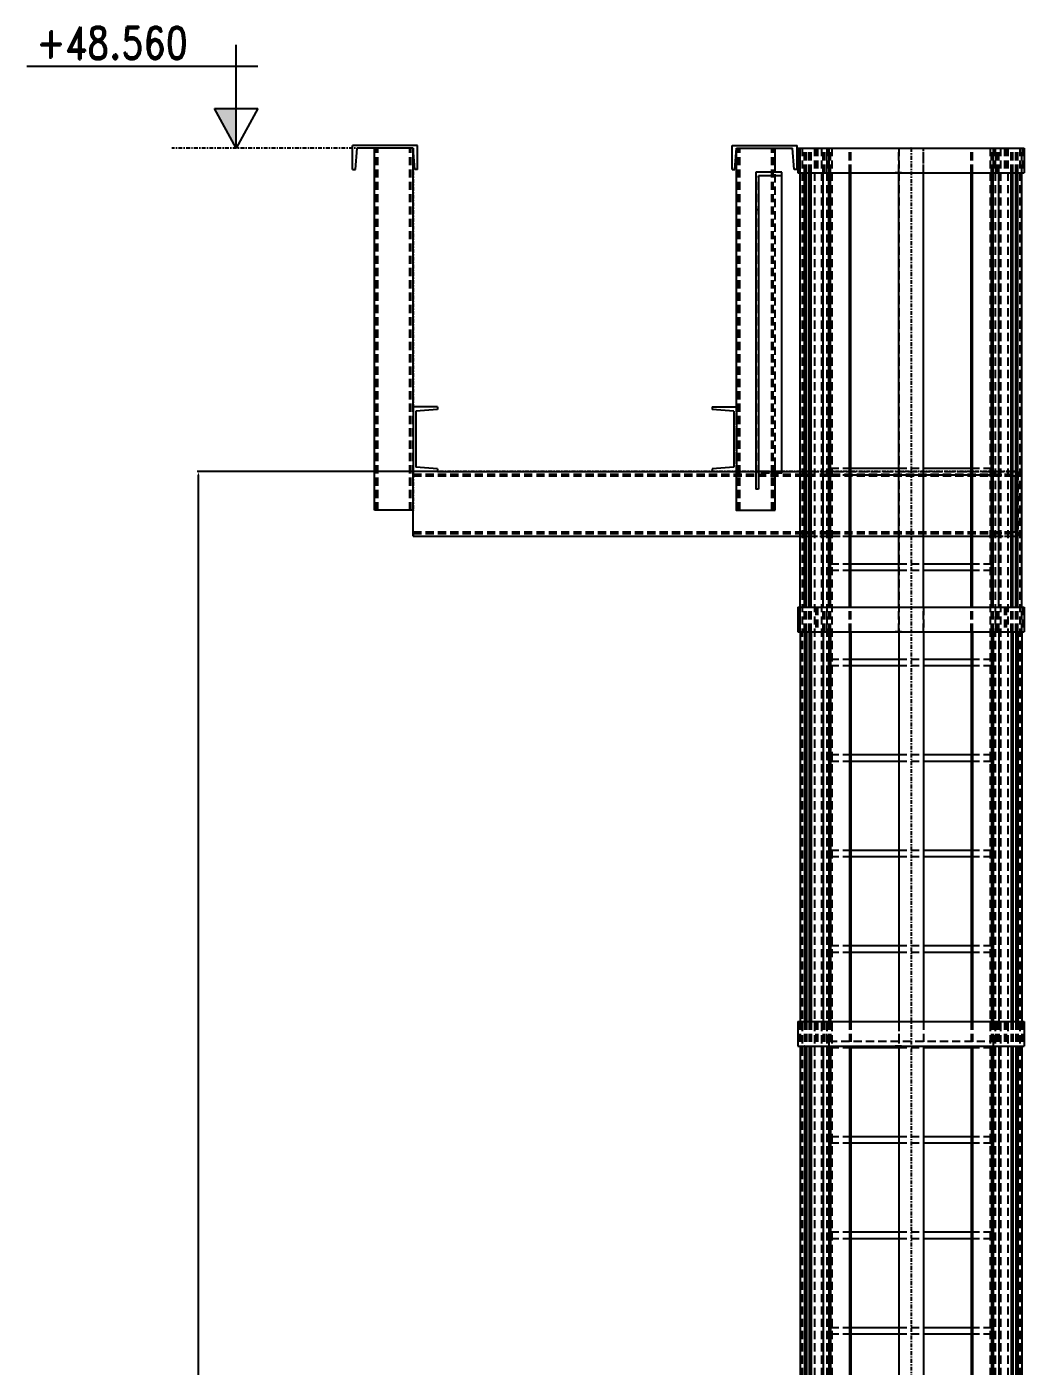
# Model space of a CAD drawing. Header units: millimetres. Extents: x 3475 to 5063, y 878 to 4342.
# Drawn here: x 4249 to 5021, y 3307 to 4342 of the extents above; entities that cross this region are included whole.
import ezdxf
from ezdxf.enums import TextEntityAlignment as Align

# ---------------------------------------------------------------- set-up
doc = ezdxf.new("R2010")
doc.units = ezdxf.units.MM
for name, pattern in [('HIDDEN', [9.525, 6.35, -3.175]), ('XKITLINE00', [0]), ('XKITLINE03', [6, 3, -1, 1, -1])]:
    doc.linetypes.add(name, pattern=pattern)
doc.layers.add('3', color=120, linetype='Continuous')
doc.styles.add('ROMAND', font='romand.shx')
doc.styles.add('ROMANS', font='romans.shx')
doc.dimstyles.new('MD300-20', dxfattribs={"dimtxt": 2.5, "dimasz": 2.5, "dimexe": 1, "dimexo": 1, "dimgap": 0.5, "dimtad": 1, "dimdec": 1, "dimlfac": 20, "dimrnd": 0.5, "dimdsep": 46, "dimtxsty": 'ROMANS', "dimcen": 1, "dimclrd": 146, "dimclre": 146, "dimclrt": 30, "dimadec": 1, "dimazin": 2, "dimtfac": 1, "dimtdec": 1, "dimtmove": 0, "dimatfit": 1, "dimfxl": 1, "dimtolj": 1, "dimtzin": 0, "dimlwd": -1, "dimlwe": -1, "dimarcsym": 0})

# ---------------------------------------------------------------- blocks, each defined once
blk = doc.blocks.new('*D12')
at = {"color": 146, "transparency": 16777216}
for p, q in [((4547.3, 3998.4), (4381.2, 3998.4)), ((4382.2, 1713.4), (4382.2, 3995.9)), ((4547.3, 1710.9), (4381.2, 1710.9))]:
    blk.add_line(p, q, dxfattribs=at)
for points in [[(4381.8, 3995.9), (4382.6, 3995.9), (4382.2, 3998.4)], [(4381.8, 1713.4), (4382.6, 1713.4), (4382.2, 1710.9)]]:
    blk.add_solid(points, dxfattribs=at)
at = {"layer": 'DEFPOINTS', "color": 0, "transparency": 16777216}
for p in [(4382.2, 3998.4), (4548.3, 3998.4), (4548.3, 1710.9)]:
    blk.add_point(p, dxfattribs=at)
at = {"color": 30, "transparency": 16777216, "insert": (4380.4, 2854.7), "char_height": 2.5, "attachment_point": 5, "rotation": 90, "style": 'ROMANS'}
blk.add_mtext('\\A1;45750', dxfattribs=at)
blk = doc.blocks.new('U200')
at = {"color": 7, "linetype": 'XKITLINE00'}
for p, q in [((16438.52, 4215.64), (16428.47, 4215.64)), ((16428.9, 4211.89), (16429.17, 4215.22)), ((16437.82, 4215.22), (16429.17, 4215.22)), ((16438.09, 4211.89), (16437.82, 4215.22)), ((16438.52, 4211.89), (16438.52, 4215.64)), ((16438.11, 4211.9), (16438.09, 4211.92))]:
    blk.add_line(p, q, dxfattribs=at)
for p, q in [((16428.47, 4211.89), (16428.47, 4215.64)), ((16428.47, 4211.89), (16428.9, 4211.89)), ((16438.52, 4211.89), (16438.11, 4211.9))]:
    blk.add_line(p, q)

msp = doc.modelspace()

# ---------------------------------------------------------------- linework, layer by layer
at = {"color": 4, "linetype": 'XKITLINE03'}
msp.add_line((4519.7197, 4248.4131), (4361.66, 4248.4131), dxfattribs=at)
at = {"color": 7, "linetype": 'XKITLINE00'}
for p, q in [((4518.2562, 3968.4131), (4518.2561, 4248.4131)), ((4546.7947, 4248.4131), (4519.7197, 4248.4131)), ((4548.2562, 4048.4126), (4548.2561, 4248.4131)), ((4798.2062, 4048.4127), (4798.2062, 4248.4131)), ((4799.6688, 4248.4131), (4826.7438, 4248.4131)), ((4799.6758, 4248.4131), (4826.7508, 4248.4131)), ((4828.2062, 4229.9209), (4828.2062, 4248.4131)), ((4845.7093, 4248.4133), (5019.903, 4248.4133)), ((4845.7093, 4248.4133), (4845.7093, 4229.3633)), ((5019.903, 4248.4133), (5020.7057, 4248.4133)), ((5020.7057, 4248.4133), (5020.7057, 4229.3633)), ((4833.2094, 4229.9209), (4813.2094, 4229.9208)), ((4813.2094, 4229.9208), (4813.2094, 4200.7456)), ((4815.2094, 4227.0033), (4815.2094, 4200.7456)), ((4833.2094, 4227.0033), (4815.2094, 4227.0033)), ((4833.2091, 3998.4133), (4833.2094, 4229.9209)), ((4845.7093, 4229.3633), (5020.7057, 4229.3633)), ((4847.4554, 3893.6383), (4847.4554, 4229.3633)), ((4850.7634, 3893.6383), (4850.7634, 4229.3633)), ((4852.3145, 3893.6383), (4852.3145, 4229.3633)), ((4854.4903, 3893.6383), (4854.4903, 4229.3633)), ((4855.8543, 3893.6383), (4855.8543, 4229.3633)), ((4865.3793, 3893.6383), (4865.3793, 4229.3633)), ((4869.7074, 3893.6383), (4869.7074, 4229.3633)), ((4871.0198, 3893.6383), (4871.0198, 4229.3633)), ((4885.613, 3893.6383), (4885.613, 4229.3633)), ((4886.6254, 3893.6383), (4886.6254, 4229.3633)), ((4923.6825, 3893.6383), (4923.6825, 4229.3633)), ((4942.7325, 3893.6383), (4942.7325, 4229.3633)), ((4979.7897, 3893.6383), (4979.7897, 4229.3633)), ((4980.8021, 3893.6383), (4980.8021, 4229.3633)), ((4995.3952, 3893.6383), (4995.3952, 4229.3633)), ((4996.7074, 3893.6383), (4996.7074, 4229.3633)), ((5001.0356, 3893.6383), (5001.0356, 4229.3633)), ((5010.5606, 3893.6383), (5010.5606, 4229.3633)), ((5011.9246, 3893.6383), (5011.9246, 4229.3633)), ((5014.1005, 3893.6383), (5014.1005, 4229.3633)), ((5015.6516, 3893.6383), (5015.6516, 4229.3633)), ((5018.9596, 3893.6383), (5018.9596, 4229.3633)), ((4813.2094, 4200.7456), (4813.2091, 3984.7029)), ((4815.2094, 4200.7456), (4813.2094, 4200.7456)), ((4815.2094, 4200.7456), (4815.2091, 3984.7029)), ((4548.2561, 4048.4126), (4548.2561, 3998.4126)), ((4548.2561, 4048.4126), (4548.2562, 4048.4126)), ((4567.0062, 4048.4126), (4548.2561, 4048.4126)), ((4567.0061, 4046.2876), (4550.3811, 4044.9576)), ((4550.3811, 4044.9576), (4550.3811, 4001.8676)), ((4567.0061, 4048.4126), (4567.0061, 4046.2876)), ((4567.0061, 4046.2876), (4567.0062, 4046.2876)), ((4779.4643, 4048.4127), (4779.4639, 4048.4127)), ((4779.4643, 4046.2877), (4779.4639, 4046.2877)), ((4779.4643, 4048.4127), (4779.4643, 4046.2877)), ((4779.4643, 4048.4127), (4798.2143, 4048.4127)), ((4796.0893, 4044.9577), (4779.4643, 4046.2877)), ((4796.0893, 4044.9577), (4796.0889, 4044.9577)), ((4796.0893, 4044.9577), (4796.0893, 4001.8677)), ((4798.2143, 4048.4127), (4798.2143, 3998.4127)), ((4567.0061, 3998.4126), (4548.2561, 3998.4126)), ((4548.2562, 3948.4133), (4548.2562, 3998.4133)), ((4548.2562, 3968.4132), (4548.2562, 3998.4126)), ((4550.3811, 4001.8676), (4550.3812, 4001.8676)), ((4567.0062, 4000.5376), (4550.3811, 4001.8676)), ((4567.0061, 4000.5376), (4567.0061, 3998.4126)), ((4567.0061, 3998.4133), (4779.4643, 3998.4133)), ((4567.0061, 3998.4126), (4567.0062, 3998.4126)), ((4779.4643, 4000.5377), (4779.4639, 4000.5377)), ((4779.4639, 3998.4127), (4798.2143, 3998.4127)), ((4796.0893, 4001.8677), (4779.4643, 4000.5377)), ((4779.4643, 4000.5377), (4779.4643, 3998.4127)), ((4796.0893, 4001.8677), (4796.0889, 4001.8677)), ((4798.2061, 3968.4132), (4798.2061, 3998.4127)), ((4798.2143, 3998.4127), (4798.2139, 3998.4127)), ((4798.2143, 3998.4133), (4813.2091, 3998.4133)), ((4815.2091, 3998.4133), (4847.4554, 3998.4133)), ((4828.2061, 3968.4131), (4828.2061, 4002.7976)), ((4852.3145, 3998.4133), (4854.4903, 3998.4133)), ((4869.7074, 4000.9133), (4871.0198, 4000.9133)), ((4886.6254, 4000.9133), (4923.6825, 4000.9133)), ((4942.7325, 4000.9133), (4979.7897, 4000.9133)), ((4995.3952, 4000.9133), (4996.7074, 4000.9133)), ((5011.9246, 3998.4133), (5014.1005, 3998.4133)), ((5011.9246, 3998.4133), (5014.1005, 3998.4133)), ((4869.7074, 3995.9133), (4871.0198, 3995.9133)), ((4886.6254, 3995.9133), (4923.6825, 3995.9133)), ((4942.7325, 3995.9133), (4979.7897, 3995.9133)), ((4995.3952, 3995.9133), (4996.7074, 3995.9133)), ((5011.9246, 3995.0908), (5013.581, 3994.9583)), ((5013.581, 3994.9583), (5013.581, 3951.8683)), ((4815.2091, 3984.7029), (4813.2091, 3984.7029)), ((4548.2562, 3968.4132), (4518.2562, 3968.4131)), ((4798.2061, 3968.4132), (4828.2061, 3968.4131)), ((4548.2562, 3948.4133), (4847.4554, 3948.4133)), ((4852.3145, 3948.4133), (4854.4903, 3948.4133)), ((4869.7074, 3948.4133), (4871.0198, 3948.4133)), ((4886.6254, 3948.4133), (4923.6825, 3948.4133)), ((4942.7325, 3948.4133), (4979.7897, 3948.4133)), ((4995.3952, 3948.4133), (4996.7074, 3948.4133)), ((5011.9246, 3951.7358), (5013.581, 3951.8683)), ((5011.9246, 3948.4133), (5014.1005, 3948.4133)), ((5011.9246, 3948.4133), (5014.1005, 3948.4133)), ((4869.7074, 3927.123), (4871.0198, 3927.123)), ((4886.6254, 3927.123), (4923.6825, 3927.123)), ((4942.7325, 3927.123), (4979.7897, 3927.123)), ((4995.3952, 3927.123), (4996.7074, 3927.123)), ((4869.7074, 3922.123), (4871.0198, 3922.123)), ((4886.6254, 3922.123), (4923.6825, 3922.123)), ((4942.7325, 3922.123), (4979.7897, 3922.123)), ((4995.3952, 3922.123), (4996.7074, 3922.123)), ((4845.7093, 3893.6383), (5019.903, 3893.6383)), ((4845.7093, 3893.6383), (4845.7093, 3874.5883)), ((5019.903, 3893.6383), (5020.7057, 3893.6383)), ((5020.7057, 3893.6383), (5020.7057, 3874.5883)), ((4845.7093, 3874.5883), (5020.7057, 3874.5883)), ((4847.4554, 3874.5883), (4847.4554, 3573.2982)), ((4850.7634, 3874.5883), (4850.7634, 3573.2982)), ((4852.3145, 3874.5883), (4852.3145, 3573.2982)), ((4854.4903, 3874.5883), (4854.4903, 3573.2982)), ((4855.8543, 3874.5883), (4855.8543, 3573.2982)), ((4865.3793, 3874.5883), (4865.3793, 3573.2982)), ((4869.7074, 3874.5883), (4869.7074, 3573.2982)), ((4871.0198, 3874.5883), (4871.0198, 3573.2982)), ((4885.613, 3874.5883), (4885.613, 3573.2982)), ((4886.6254, 3874.5883), (4886.6254, 3573.2982)), ((4923.6825, 3874.5883), (4923.6825, 3573.2982)), ((4942.7325, 3874.5883), (4942.7325, 3573.2982)), ((4979.7897, 3874.5883), (4979.7897, 3573.2982)), ((4980.8021, 3874.5883), (4980.8021, 3573.2982)), ((4995.3952, 3874.5883), (4995.3952, 3573.2982)), ((4996.7074, 3874.5883), (4996.7074, 3573.2982)), ((5001.0356, 3874.5883), (5001.0356, 3573.2982)), ((5010.5606, 3874.5883), (5010.5606, 3573.2982)), ((5011.9246, 3874.5883), (5011.9246, 3573.2982)), ((5014.1005, 3874.5883), (5014.1005, 3573.2982)), ((5015.6516, 3874.5883), (5015.6516, 3573.2982)), ((5018.9596, 3874.5883), (5018.9596, 3573.2982)), ((4869.7074, 3853.3326), (4871.0198, 3853.3326)), ((4886.6254, 3853.3326), (4923.6825, 3853.3326)), ((4942.7325, 3853.3326), (4979.7897, 3853.3326)), ((4995.3952, 3853.3326), (4996.7074, 3853.3326)), ((4869.7074, 3848.3326), (4871.0198, 3848.3326)), ((4886.6254, 3848.3326), (4923.6825, 3848.3326)), ((4942.7325, 3848.3326), (4979.7897, 3848.3326)), ((4995.3952, 3848.3326), (4996.7074, 3848.3326)), ((4869.7074, 3779.5423), (4871.0198, 3779.5423)), ((4886.6254, 3779.5423), (4923.6825, 3779.5423)), ((4942.7325, 3779.5423), (4979.7897, 3779.5423)), ((4995.3952, 3779.5423), (4996.7074, 3779.5423)), ((4869.7074, 3774.5423), (4871.0198, 3774.5423)), ((4886.6254, 3774.5423), (4923.6825, 3774.5423)), ((4942.7325, 3774.5423), (4979.7897, 3774.5423)), ((4995.3952, 3774.5423), (4996.7074, 3774.5423)), ((4869.7074, 3705.7519), (4871.0198, 3705.7519)), ((4869.7074, 3700.7519), (4871.0198, 3700.7519)), ((4886.6254, 3705.7519), (4923.6825, 3705.7519)), ((4886.6254, 3700.7519), (4923.6825, 3700.7519)), ((4942.7325, 3705.7519), (4979.7897, 3705.7519)), ((4942.7325, 3700.7519), (4979.7897, 3700.7519)), ((4995.3952, 3705.7519), (4996.7074, 3705.7519)), ((4995.3952, 3700.7519), (4996.7074, 3700.7519)), ((4869.7074, 3631.9616), (4871.0198, 3631.9616)), ((4869.7074, 3626.9616), (4871.0198, 3626.9616)), ((4886.6254, 3631.9616), (4923.6825, 3631.9616)), ((4886.6254, 3626.9616), (4923.6825, 3626.9616)), ((4942.7325, 3631.9616), (4979.7897, 3631.9616)), ((4942.7325, 3626.9616), (4979.7897, 3626.9616)), ((4995.3952, 3631.9616), (4996.7074, 3631.9616)), ((4995.3952, 3626.9616), (4996.7074, 3626.9616)), ((4845.7093, 3573.2982), (5019.903, 3573.2982)), ((4845.7093, 3573.2982), (4845.7093, 3554.2482)), ((5019.903, 3573.2982), (5020.7057, 3573.2982)), ((5020.7057, 3573.2982), (5020.7057, 3554.2482)), ((4845.7093, 3554.2482), (5020.7057, 3554.2482)), ((4847.4554, 3554.2482), (4847.4554, 3252.958)), ((4850.7634, 3554.2482), (4850.7634, 3252.958)), ((4852.3145, 3554.2482), (4852.3145, 3252.958)), ((4854.4903, 3554.2482), (4854.4903, 3252.958)), ((4855.8543, 3554.2482), (4855.8543, 3252.958)), ((4865.3793, 3554.2482), (4865.3793, 3252.958)), ((4869.7074, 3554.2482), (4869.7074, 3252.958)), ((4869.7074, 3553.1712), (4871.0198, 3553.1712)), ((4871.0198, 3554.2482), (4871.0198, 3252.958)), ((4885.613, 3554.2482), (4885.613, 3252.958)), ((4886.6254, 3554.2482), (4886.6254, 3252.958)), ((4886.6254, 3553.1712), (4923.6825, 3553.1712)), ((4923.6825, 3554.2482), (4923.6825, 3252.958)), ((4942.7325, 3554.2482), (4942.7325, 3252.958)), ((4942.7325, 3553.1712), (4979.7897, 3553.1712)), ((4979.7897, 3554.2482), (4979.7897, 3252.958)), ((4980.8021, 3554.2482), (4980.8021, 3252.958)), ((4995.3952, 3554.2482), (4995.3952, 3252.958)), ((4995.3952, 3553.1712), (4996.7074, 3553.1712)), ((4996.7074, 3554.2482), (4996.7074, 3252.958)), ((5001.0356, 3554.2482), (5001.0356, 3252.958)), ((5010.5606, 3554.2482), (5010.5606, 3252.958)), ((5011.9246, 3554.2482), (5011.9246, 3252.958)), ((5014.1005, 3554.2482), (5014.1005, 3252.958)), ((5015.6516, 3554.2482), (5015.6516, 3252.958)), ((5018.9596, 3554.2482), (5018.9596, 3252.958)), ((4869.7074, 3484.3809), (4871.0198, 3484.3809)), ((4869.7074, 3479.3809), (4871.0198, 3479.3809)), ((4886.6254, 3484.3809), (4923.6825, 3484.3809)), ((4886.6254, 3479.3809), (4923.6825, 3479.3809)), ((4942.7325, 3484.3809), (4979.7897, 3484.3809)), ((4942.7325, 3479.3809), (4979.7897, 3479.3809)), ((4995.3952, 3484.3809), (4996.7074, 3484.3809)), ((4995.3952, 3479.3809), (4996.7074, 3479.3809)), ((4869.7074, 3410.5905), (4871.0198, 3410.5905)), ((4886.6254, 3410.5905), (4923.6825, 3410.5905)), ((4942.7325, 3410.5905), (4979.7897, 3410.5905)), ((4995.3952, 3410.5905), (4996.7074, 3410.5905)), ((4869.7074, 3405.5905), (4871.0198, 3405.5905)), ((4886.6254, 3405.5905), (4923.6825, 3405.5905)), ((4942.7325, 3405.5905), (4979.7897, 3405.5905)), ((4995.3952, 3405.5905), (4996.7074, 3405.5905)), ((4869.7074, 3336.8002), (4871.0198, 3336.8002)), ((4886.6254, 3336.8002), (4923.6825, 3336.8002)), ((4942.7325, 3336.8002), (4979.7897, 3336.8002)), ((4995.3952, 3336.8002), (4996.7074, 3336.8002)), ((4869.7074, 3331.8002), (4871.0198, 3331.8002)), ((4886.6254, 3331.8002), (4923.6825, 3331.8002)), ((4942.7325, 3331.8002), (4979.7897, 3331.8002)), ((4995.3952, 3331.8002), (4996.7074, 3331.8002))]:
    msp.add_line(p, q, dxfattribs=at)
at = {"color": 3, "linetype": 'HIDDEN'}
for p, q in [((4519.9562, 3968.4131), (4519.9561, 4248.4131)), ((4520.9162, 3968.4131), (4520.9161, 4248.4131)), ((4545.5962, 3968.4132), (4545.5961, 4248.4131)), ((4546.5562, 3968.4132), (4546.5561, 4248.4131)), ((4798.9188, 4248.4131), (4827.4938, 4248.4131)), ((4799.9061, 3968.4132), (4799.9062, 4248.4131)), ((4800.8661, 3968.4132), (4800.8662, 4248.4131)), ((4825.5461, 3968.4131), (4825.5462, 4248.4131)), ((4826.5061, 3968.4131), (4826.5062, 4248.4131)), ((4847.2842, 4248.4133), (4847.2842, 4229.3633)), ((4847.4554, 4229.3633), (4847.4554, 4248.4133)), ((4847.4554, 4248.4133), (4852.3145, 4248.4133)), ((4849.0065, 4248.4133), (4849.0065, 2272.8875)), ((4850.7634, 4229.3633), (4850.7634, 4248.4133)), ((4852.3145, 4229.3633), (4852.3145, 4248.4133)), ((4854.4903, 4248.4133), (4865.3793, 4248.4133)), ((4854.4903, 4229.3633), (4854.4903, 4248.4133)), ((4855.8543, 4229.3633), (4855.8543, 4248.4133)), ((4858.4574, 4248.4133), (4858.4574, 2272.8875)), ((4858.4574, 4248.4133), (4869.7074, 4248.4133)), ((4859.6234, 4248.4133), (4859.6234, 4229.3633)), ((4860.9623, 4248.4133), (4860.9623, 4229.3633)), ((4864.0153, 4248.4133), (4864.0153, 2272.8875)), ((4865.3793, 4229.3633), (4865.3793, 4248.4133)), ((4866.1324, 4229.3633), (4866.1324, 4248.4133)), ((4867.7074, 4229.3633), (4867.7074, 4248.4133)), ((4868.2074, 4248.4133), (4868.2074, 1710.9125)), ((4869.7074, 4229.3633), (4869.7074, 4248.4133)), ((4869.7074, 4248.4133), (4869.7074, 4229.3633)), ((4871.0198, 4229.3633), (4871.0198, 4248.4133)), ((4871.0198, 4248.4133), (4886.6254, 4248.4133)), ((4872.0322, 4248.4133), (4872.0322, 2272.8875)), ((4885.613, 4229.3633), (4885.613, 4248.4133)), ((4886.6254, 4229.3633), (4886.6254, 4248.4133)), ((4923.6825, 4248.4133), (4923.6825, 2272.8875)), ((4923.6825, 4229.3633), (4923.6825, 4248.4133)), ((4923.6825, 4248.4133), (4942.7325, 4248.4133)), ((4942.7325, 3874.5883), (4942.7325, 4248.4133)), ((4942.7325, 4229.3633), (4942.7325, 4248.4133)), ((4945.526, 4248.4133), (4945.7518, 4248.4133)), ((4957.5899, 4248.4133), (4958.0368, 4248.4133)), ((4969.1501, 4248.4133), (4969.8089, 4248.4133)), ((4979.7897, 4229.3633), (4979.7897, 4248.4133)), ((4979.7897, 4248.4133), (4995.3952, 4248.4133)), ((4979.9677, 4248.4133), (4980.8249, 4248.4133)), ((4980.8021, 4229.3633), (4980.8021, 4248.4133)), ((4989.8193, 4248.4133), (4990.857, 4248.4133)), ((4994.3828, 4248.4133), (4994.3828, 2272.8875)), ((4995.3952, 4229.3633), (4995.3952, 4248.4133)), ((4996.7074, 4248.4133), (5007.9574, 4248.4133)), ((4996.7074, 4229.3633), (4996.7074, 4248.4133)), ((4996.7074, 4248.4133), (4996.7074, 4229.3633)), ((4998.2074, 4248.4133), (4998.2074, 1710.9125)), ((4998.5014, 4248.4133), (5019.903, 4248.4133)), ((4998.7074, 4229.3633), (4998.7074, 4248.4133)), ((5000.2824, 4229.3633), (5000.2824, 4248.4133)), ((5000.426, 4248.4133), (5000.2824, 4248.4133)), ((5001.0356, 4248.4133), (5011.9246, 4248.4133)), ((5001.0356, 4229.3633), (5001.0356, 4248.4133)), ((5002.3996, 4248.4133), (5002.3996, 2272.8875)), ((5005.4526, 4248.4133), (5005.4526, 4229.3633)), ((5006.7915, 4248.4133), (5006.7915, 4229.3633)), ((5007.9574, 4248.4133), (5007.9574, 2272.8875)), ((5010.5606, 4229.3633), (5010.5606, 4248.4133)), ((5011.9246, 4229.3633), (5011.9246, 4248.4133)), ((5014.1005, 4229.3633), (5014.1005, 4248.4133)), ((5014.1005, 4248.4133), (5018.9596, 4248.4133)), ((5015.6516, 4229.3633), (5015.6516, 4248.4133)), ((5017.4085, 4248.4133), (5017.4085, 2272.8875)), ((5018.9596, 4229.3633), (5018.9596, 4248.4133)), ((5019.1307, 4248.4133), (5019.1307, 4229.3633)), ((4813.2094, 4229.9208), (4813.2091, 3998.4131)), ((4815.2091, 3997.0421), (4815.2094, 4227.0033)), ((4828.2061, 4002.7976), (4828.2062, 4229.9209)), ((4848.0725, 4229.3633), (4849.0626, 4229.3633)), ((4850.8083, 4229.3633), (4850.5773, 4229.3633)), ((4850.8083, 4229.3633), (4853.3098, 4229.3633)), ((4854.7479, 4229.3633), (4859.2493, 4229.3633)), ((4860.5806, 4229.3633), (4866.7168, 4229.3633)), ((4867.9137, 4229.3633), (4875.558, 4229.3633)), ((4876.5957, 4229.3633), (4885.5902, 4229.3633)), ((4886.4473, 4229.3633), (4896.6062, 4229.3633)), ((4897.265, 4229.3633), (4908.3783, 4229.3633)), ((4908.8252, 4229.3633), (4920.6633, 4229.3633)), ((4925.8579, 4229.3633), (4920.8891, 4229.3633)), ((4925.8579, 4229.3633), (4942.7325, 4229.3633)), ((4942.7325, 4229.3633), (4980.8249, 4229.3633)), ((4980.8249, 4229.3633), (4995.3952, 4229.3633)), ((4995.3952, 4229.3633), (5019.903, 4229.3633)), ((5000.4262, 4229.3633), (5000.2824, 4229.3633)), ((4548.2562, 3968.4132), (4548.2562, 4048.4126)), ((4798.2061, 3968.4132), (4798.2062, 4048.4127)), ((4567.0061, 3998.4133), (4548.2562, 3998.4133)), ((4548.2563, 3998.4133), (4548.2563, 3996.2883)), ((4779.4643, 3998.4133), (5015.7061, 3998.4133)), ((4779.4643, 3998.4133), (4798.2143, 3998.4133)), ((4813.2091, 3998.4133), (4815.2091, 3998.4133)), ((4813.2091, 3998.4131), (4813.2091, 3984.7029)), ((4833.2091, 3998.4131), (4813.2091, 3998.4131)), ((4833.2091, 3997.0421), (4815.2091, 3997.0421)), ((4815.2091, 3997.0421), (4815.2091, 3984.7029)), ((4833.2091, 3997.0421), (4833.2091, 3998.4133)), ((4847.4554, 3998.4133), (4852.3145, 3998.4133)), ((4854.4903, 3998.4133), (5011.9246, 3998.4133)), ((4869.7074, 3995.9133), (4869.7074, 4000.9133)), ((4871.0198, 4000.9133), (4886.6254, 4000.9133)), ((4923.6825, 4000.9133), (4942.7325, 4000.9133)), ((4979.7897, 4000.9133), (4995.3952, 4000.9133)), ((4996.7074, 3995.9133), (4996.7074, 4000.9133)), ((4996.956, 3998.4133), (5011.9246, 3998.4133)), ((4996.956, 3998.4133), (4996.956, 3996.2883)), ((5014.1005, 3998.4133), (5015.706, 3998.4133)), ((5015.706, 3998.4133), (5015.706, 3948.4133)), ((5015.706, 3948.4133), (5015.706, 3998.4133)), ((5015.7061, 3998.4133), (5015.706, 3998.4133)), ((5015.7061, 3998.4133), (5015.7061, 3996.2883)), ((4548.2563, 3996.2883), (4548.2562, 3994.9583)), ((4548.2562, 3994.9583), (5015.706, 3994.9583)), ((4548.2563, 3996.2883), (5015.7061, 3996.2883)), ((4871.0198, 3995.9133), (4886.6254, 3995.9133)), ((4923.6825, 3995.9133), (4942.7325, 3995.9133)), ((4979.7897, 3995.9133), (4995.3952, 3995.9133)), ((4996.956, 3996.2883), (5011.9246, 3995.0908)), ((5015.7061, 3996.2883), (5015.706, 3994.9583)), ((4548.2562, 3951.8683), (5015.706, 3951.8683)), ((4548.2562, 3951.8683), (4548.2563, 3950.5383)), ((4548.2563, 3950.5383), (5015.7061, 3950.5383)), ((4548.2563, 3950.5383), (4548.2563, 3948.4133)), ((4548.2563, 3948.4133), (5011.9246, 3948.4133)), ((4847.4554, 3948.4133), (4852.3145, 3948.4133)), ((4854.4903, 3948.4133), (4869.7074, 3948.4133)), ((4871.0198, 3948.4133), (4886.6254, 3948.4133)), ((4923.6825, 3948.4133), (4942.7325, 3948.4133)), ((4979.7897, 3948.4133), (4995.3952, 3948.4133)), ((4996.956, 3950.5383), (5011.9246, 3951.7358)), ((4996.956, 3950.5383), (4996.956, 3948.4133)), ((4996.956, 3948.4133), (5011.9246, 3948.4133)), ((4998.2074, 3948.4133), (5015.7061, 3948.4133)), ((5014.1005, 3948.4133), (5015.706, 3948.4133)), ((5015.706, 3951.8683), (5015.7061, 3950.5383)), ((5015.706, 3948.4133), (5015.7061, 3948.4133)), ((5015.7061, 3950.5383), (5015.7061, 3948.4133)), ((4869.7074, 3922.123), (4869.7074, 3927.123)), ((4871.0198, 3927.123), (4886.6254, 3927.123)), ((4923.6825, 3927.123), (4942.7325, 3927.123)), ((4979.7897, 3927.123), (4995.3952, 3927.123)), ((4996.7074, 3922.123), (4996.7074, 3927.123)), ((4871.0198, 3922.123), (4886.6254, 3922.123)), ((4923.6825, 3922.123), (4942.7325, 3922.123)), ((4979.7897, 3922.123), (4995.3952, 3922.123)), ((4847.2842, 3893.6383), (4847.2842, 3874.5883)), ((4847.4554, 3874.5883), (4847.4554, 3893.6383)), ((4850.7634, 3874.5883), (4850.7634, 3893.6383)), ((4852.3145, 3874.5883), (4852.3145, 3893.6383)), ((4854.4903, 3874.5883), (4854.4903, 3893.6383)), ((4855.8543, 3874.5883), (4855.8543, 3893.6383)), ((4859.6234, 3893.6383), (4859.6234, 3874.5883)), ((4860.9623, 3893.6383), (4860.9623, 3874.5883)), ((4865.3793, 3874.5883), (4865.3793, 3893.6383)), ((4866.1324, 3874.5883), (4866.1324, 3893.6383)), ((4867.7074, 3874.5883), (4867.7074, 3893.6383)), ((4869.7074, 3874.5883), (4869.7074, 3893.6383)), ((4871.0198, 3874.5883), (4871.0198, 3893.6383)), ((4885.613, 3874.5883), (4885.613, 3893.6383)), ((4886.6254, 3874.5883), (4886.6254, 3893.6383)), ((4923.6825, 3874.5883), (4923.6825, 3893.6383)), ((4942.7325, 3893.6383), (4942.7325, 3874.5883)), ((4945.526, 3893.6383), (4945.7518, 3893.6383)), ((4957.5899, 3893.6383), (4958.0368, 3893.6383)), ((4969.1501, 3893.6383), (4969.8089, 3893.6383)), ((4979.7897, 3874.5883), (4979.7897, 3893.6383)), ((4979.9677, 3893.6383), (4980.8249, 3893.6383)), ((4980.8021, 3874.5883), (4980.8021, 3893.6383)), ((4989.8193, 3893.6383), (4990.857, 3893.6383)), ((4995.3952, 3874.5883), (4995.3952, 3893.6383)), ((4996.7074, 3874.5883), (4996.7074, 3893.6383)), ((4998.5014, 3893.6383), (5019.903, 3893.6383)), ((4998.7074, 3874.5883), (4998.7074, 3893.6383)), ((5000.2824, 3874.5883), (5000.2824, 3893.6383)), ((5000.426, 3893.6383), (5000.2824, 3893.6383)), ((5001.0356, 3874.5883), (5001.0356, 3893.6383)), ((5005.4526, 3893.6383), (5005.4526, 3874.5883)), ((5006.7915, 3893.6383), (5006.7915, 3874.5883)), ((5010.5606, 3874.5883), (5010.5606, 3893.6383)), ((5011.9246, 3874.5883), (5011.9246, 3893.6383)), ((5014.1005, 3874.5883), (5014.1005, 3893.6383)), ((5015.6516, 3874.5883), (5015.6516, 3893.6383)), ((5018.9596, 3874.5883), (5018.9596, 3893.6383)), ((5019.1307, 3893.6383), (5019.1307, 3874.5883)), ((4848.0725, 3874.5883), (4849.0626, 3874.5883)), ((4850.7634, 3874.5883), (4850.5773, 3874.5883)), ((4850.7634, 3874.5883), (4853.3098, 3874.5883)), ((4854.7479, 3874.5883), (4859.2493, 3874.5883)), ((4860.5806, 3874.5883), (4866.7168, 3874.5883)), ((4867.9137, 3874.5883), (4875.558, 3874.5883)), ((4876.5957, 3874.5883), (4885.5902, 3874.5883)), ((4886.4473, 3874.5883), (4896.6062, 3874.5883)), ((4897.265, 3874.5883), (4908.3783, 3874.5883)), ((4908.8252, 3874.5883), (4920.6633, 3874.5883)), ((4925.8579, 3874.5883), (4920.8891, 3874.5883)), ((4925.8579, 3874.5883), (4942.7325, 3874.5883)), ((4942.7325, 3874.5883), (4980.8021, 3874.5883)), ((4980.8021, 3874.5883), (4995.3952, 3874.5883)), ((4995.3952, 3874.5883), (5019.903, 3874.5883)), ((5000.4262, 3874.5883), (5000.2824, 3874.5883)), ((4869.7074, 3848.3326), (4869.7074, 3853.3326)), ((4871.0198, 3853.3326), (4886.6254, 3853.3326)), ((4923.6825, 3853.3326), (4942.7325, 3853.3326)), ((4979.7897, 3853.3326), (4995.3952, 3853.3326)), ((4996.7074, 3848.3326), (4996.7074, 3853.3326)), ((4871.0198, 3848.3326), (4886.6254, 3848.3326)), ((4923.6825, 3848.3326), (4942.7325, 3848.3326)), ((4979.7897, 3848.3326), (4995.3952, 3848.3326)), ((4869.7074, 3774.5423), (4869.7074, 3779.5423)), ((4871.0198, 3779.5423), (4886.6254, 3779.5423)), ((4923.6825, 3779.5423), (4942.7325, 3779.5423)), ((4979.7897, 3779.5423), (4995.3952, 3779.5423)), ((4996.7074, 3774.5423), (4996.7074, 3779.5423)), ((4871.0198, 3774.5423), (4886.6254, 3774.5423)), ((4923.6825, 3774.5423), (4942.7325, 3774.5423)), ((4979.7897, 3774.5423), (4995.3952, 3774.5423)), ((4869.7074, 3705.7519), (4869.7074, 3700.7519)), ((4869.7074, 3705.7519), (4869.7074, 3573.2982)), ((4871.0198, 3705.7519), (4886.6254, 3705.7519)), ((4871.0198, 3700.7519), (4886.6254, 3700.7519)), ((4923.6825, 3705.7519), (4942.7325, 3705.7519)), ((4923.6825, 3700.7519), (4942.7325, 3700.7519)), ((4979.7897, 3705.7519), (4995.3952, 3705.7519)), ((4979.7897, 3700.7519), (4995.3952, 3700.7519)), ((4996.7074, 3705.7519), (4996.7074, 3700.7519)), ((4996.7074, 3705.7519), (4996.7074, 3573.2982)), ((4869.7074, 3631.9616), (4869.7074, 3626.9616)), ((4871.0198, 3631.9616), (4886.6254, 3631.9616)), ((4871.0198, 3626.9616), (4886.6254, 3626.9616)), ((4923.6825, 3631.9616), (4942.7325, 3631.9616)), ((4923.6825, 3626.9616), (4942.7325, 3626.9616)), ((4979.7897, 3631.9616), (4995.3952, 3631.9616)), ((4979.7897, 3626.9616), (4995.3952, 3626.9616)), ((4996.7074, 3631.9616), (4996.7074, 3626.9616)), ((4847.2842, 3573.2982), (4847.2842, 3554.2482)), ((4847.4554, 3573.2982), (4847.4554, 3554.2482)), ((4850.7634, 3573.2982), (4850.7634, 3554.2482)), ((4852.3145, 3573.2982), (4852.3145, 3554.2482)), ((4854.4903, 3573.2982), (4854.4903, 3554.2482)), ((4855.8543, 3573.2982), (4855.8543, 3554.2482)), ((4859.6234, 3573.2982), (4859.6234, 3554.2482)), ((4860.9623, 3573.2982), (4860.9623, 3554.2482)), ((4865.3793, 3573.2982), (4865.3793, 3554.2482)), ((4866.1324, 3573.2982), (4866.1324, 3554.2481)), ((4867.7074, 3573.2982), (4867.7074, 3554.2481)), ((4869.7074, 3573.2982), (4869.7074, 3554.2482)), ((4871.0198, 3573.2982), (4871.0198, 3554.2482)), ((4885.613, 3573.2982), (4885.613, 3554.2482)), ((4886.6254, 3573.2982), (4886.6254, 3554.2482)), ((4923.6825, 3573.2982), (4923.6825, 3554.2482)), ((4942.7325, 3573.2982), (4942.7325, 3554.2482)), ((4945.526, 3573.2982), (4945.7518, 3573.2982)), ((4957.5899, 3573.2982), (4958.0368, 3573.2982)), ((4969.1501, 3573.2982), (4969.8089, 3573.2982)), ((4979.7897, 3573.2982), (4979.7897, 3554.2482)), ((4979.9677, 3573.2982), (4980.8249, 3573.2982)), ((4980.8021, 3573.2982), (4980.8021, 3554.2482)), ((4989.8193, 3573.2982), (4990.857, 3573.2982)), ((4995.3952, 3573.2982), (4995.3952, 3554.2482)), ((4996.7074, 3573.2982), (4996.7074, 3554.2482)), ((4998.5014, 3573.2982), (5019.903, 3573.2982)), ((4998.7074, 3573.2982), (4998.7074, 3554.2481)), ((5000.2824, 3573.2982), (5000.2824, 3554.2481)), ((5000.426, 3573.2981), (5000.2824, 3573.2981)), ((5001.0356, 3573.2982), (5001.0356, 3554.2482)), ((5005.4526, 3573.2982), (5005.4526, 3554.2482)), ((5006.7915, 3573.2982), (5006.7915, 3554.2482)), ((5010.5606, 3573.2982), (5010.5606, 3554.2482)), ((5011.9246, 3573.2982), (5011.9246, 3554.2482)), ((5014.1005, 3573.2982), (5014.1005, 3554.2482)), ((5015.6516, 3573.2982), (5015.6516, 3554.2482)), ((5018.9596, 3573.2982), (5018.9596, 3554.2482)), ((5019.1307, 3573.2982), (5019.1307, 3554.2482)), ((4848.0725, 3554.2482), (4849.0626, 3554.2482)), ((4850.7634, 3554.2482), (4850.5773, 3554.2482)), ((4850.7634, 3554.2482), (4853.3098, 3554.2482)), ((4854.7479, 3554.2482), (4859.2493, 3554.2482)), ((4860.5806, 3554.2482), (4866.7168, 3554.2482)), ((4867.9137, 3554.2482), (4875.558, 3554.2482)), ((4869.7074, 3558.1712), (4869.7074, 3553.1712)), ((4869.7074, 3558.1712), (4996.7074, 3558.1712)), ((4871.0198, 3553.1712), (4886.6254, 3553.1712)), ((4876.5957, 3554.2482), (4885.5902, 3554.2482)), ((4886.4473, 3554.2482), (4896.6062, 3554.2482)), ((4897.265, 3554.2482), (4908.3783, 3554.2482)), ((4908.8252, 3554.2482), (4920.6633, 3554.2482)), ((4925.8579, 3554.2482), (4920.8891, 3554.2482)), ((4923.6825, 3553.1712), (4942.7325, 3553.1712)), ((4925.8579, 3554.2482), (4942.7325, 3554.2482)), ((4942.7325, 3554.2482), (4980.8021, 3554.2482)), ((4979.7897, 3553.1712), (4995.3952, 3553.1712)), ((4980.8021, 3554.2482), (4995.3952, 3554.2482)), ((4995.3952, 3554.2482), (5019.903, 3554.2482)), ((4996.7074, 3558.1712), (4996.7074, 3553.1712)), ((5000.4262, 3554.2481), (5000.2824, 3554.2481)), ((4869.7074, 3484.3809), (4869.7074, 3479.3809)), ((4871.0198, 3484.3809), (4886.6254, 3484.3809)), ((4871.0198, 3479.3809), (4886.6254, 3479.3809)), ((4923.6825, 3484.3809), (4942.7325, 3484.3809)), ((4923.6825, 3479.3809), (4942.7325, 3479.3809)), ((4979.7897, 3484.3809), (4995.3952, 3484.3809)), ((4979.7897, 3479.3809), (4995.3952, 3479.3809)), ((4996.7074, 3484.3809), (4996.7074, 3479.3809)), ((4869.7074, 3410.5905), (4869.7074, 3405.5905)), ((4871.0198, 3410.5905), (4886.6254, 3410.5905)), ((4923.6825, 3410.5905), (4942.7325, 3410.5905)), ((4979.7897, 3410.5905), (4995.3952, 3410.5905)), ((4996.7074, 3410.5905), (4996.7074, 3405.5905)), ((4871.0198, 3405.5905), (4886.6254, 3405.5905)), ((4923.6825, 3405.5905), (4942.7325, 3405.5905)), ((4979.7897, 3405.5905), (4995.3952, 3405.5905)), ((4869.7074, 3336.8002), (4869.7074, 3331.8002)), ((4871.0198, 3336.8002), (4886.6254, 3336.8002)), ((4923.6825, 3336.8002), (4942.7325, 3336.8002)), ((4979.7897, 3336.8002), (4995.3952, 3336.8002)), ((4996.7074, 3336.8002), (4996.7074, 3331.8002)), ((4871.0198, 3331.8002), (4886.6254, 3331.8002)), ((4923.6825, 3331.8002), (4942.7325, 3331.8002)), ((4979.7897, 3331.8002), (4995.3952, 3331.8002))]:
    msp.add_line(p, q, dxfattribs=at)
at = {"color": 1, "linetype": 'XKITLINE03'}
for p, q in [((4548.2561, 4248.4131), (4548.2562, 3968.4132)), ((4798.2061, 3968.4132), (4798.2062, 4248.4131)), ((4933.2074, 4248.4133), (4933.2074, 1710.9125)), ((4813.2094, 4229.9208), (4813.2091, 3998.4131)), ((4548.2562, 3998.4126), (4548.2561, 3998.4126)), ((5015.706, 3998.4133), (4548.2562, 3998.4133)), ((4798.2143, 3998.4127), (4798.2139, 3998.4127)), ((5015.706, 3998.4133), (5015.7061, 3998.4133))]:
    msp.add_line(p, q, dxfattribs=at)
at = {"color": 1, "linetype": 'XKITLINE00'}
for centre in [(4933.2074, 4248.4133), (4548.2562, 3998.4133), (4548.2562, 3998.4126), (4798.2143, 3998.4127), (4813.2091, 3998.4131), (5015.706, 3998.4133), (5015.706, 3998.4133), (4548.2562, 3968.4132), (4798.2061, 3968.4132)]:
    msp.add_circle(centre, 0.05, dxfattribs=at)
at = {"color": 1, "linetype": 'Continuous'}
for points in [[(4933.1883, 4248.3671), (4933.1612, 4248.4325), (4933.1574, 4248.4133)], [(4933.1883, 4248.3671), (4933.1574, 4248.4133), (4933.1612, 4248.3942)], [(4933.1883, 4248.3671), (4933.1721, 4248.4487), (4933.1612, 4248.4325)], [(4933.1883, 4248.3671), (4933.1612, 4248.3942), (4933.1721, 4248.378)], [(4933.1883, 4248.3671), (4933.1883, 4248.4595), (4933.1721, 4248.4487)], [(4933.1883, 4248.3671), (4933.2265, 4248.4595), (4933.2074, 4248.4633)], [(4933.1883, 4248.3671), (4933.2074, 4248.4633), (4933.1883, 4248.4595)], [(4933.1883, 4248.3671), (4933.2428, 4248.4487), (4933.2265, 4248.4595)], [(4933.1883, 4248.3671), (4933.2536, 4248.4325), (4933.2428, 4248.4487)], [(4933.1883, 4248.3671), (4933.2574, 4248.4133), (4933.2536, 4248.4325)], [(4933.1883, 4248.3671), (4933.2536, 4248.3942), (4933.2574, 4248.4133)], [(4933.1883, 4248.3671), (4933.2428, 4248.378), (4933.2536, 4248.3942)], [(4933.1883, 4248.3671), (4933.2265, 4248.3671), (4933.2428, 4248.378)], [(4933.1883, 4248.3671), (4933.2074, 4248.3633), (4933.2265, 4248.3671)], [(4548.2371, 3998.3671), (4548.21, 3998.4325), (4548.2062, 3998.4133)], [(4548.237, 3998.3664), (4548.21, 3998.4318), (4548.2062, 3998.4126)], [(4548.2371, 3998.3671), (4548.2062, 3998.4133), (4548.21, 3998.3942)], [(4548.237, 3998.3664), (4548.2062, 3998.4126), (4548.21, 3998.3935)], [(4548.2371, 3998.3671), (4548.2209, 3998.4487), (4548.21, 3998.4325)], [(4548.237, 3998.3664), (4548.2208, 3998.448), (4548.21, 3998.4318)], [(4548.2371, 3998.3671), (4548.21, 3998.3942), (4548.2209, 3998.378)], [(4548.237, 3998.3664), (4548.21, 3998.3935), (4548.2208, 3998.3773)], [(4548.237, 3998.3664), (4548.237, 3998.4588), (4548.2208, 3998.448)], [(4548.2371, 3998.3671), (4548.2371, 3998.4595), (4548.2209, 3998.4487)], [(4548.237, 3998.3664), (4548.2753, 3998.4588), (4548.2562, 3998.4626)], [(4548.237, 3998.3664), (4548.2562, 3998.4626), (4548.237, 3998.4588)], [(4548.237, 3998.3664), (4548.2915, 3998.448), (4548.2753, 3998.4588)], [(4548.237, 3998.3664), (4548.3024, 3998.4318), (4548.2915, 3998.448)], [(4548.237, 3998.3664), (4548.3062, 3998.4126), (4548.3024, 3998.4318)], [(4548.237, 3998.3664), (4548.3024, 3998.3935), (4548.3062, 3998.4126)], [(4548.237, 3998.3664), (4548.2915, 3998.3773), (4548.3024, 3998.3935)], [(4548.237, 3998.3664), (4548.2753, 3998.3664), (4548.2915, 3998.3773)], [(4548.237, 3998.3664), (4548.2562, 3998.3626), (4548.2753, 3998.3664)], [(4548.2371, 3998.3671), (4548.2754, 3998.4595), (4548.2562, 3998.4633)], [(4548.2371, 3998.3671), (4548.2562, 3998.4633), (4548.2371, 3998.4595)], [(4548.2371, 3998.3671), (4548.2916, 3998.4487), (4548.2754, 3998.4595)], [(4548.2371, 3998.3671), (4548.3024, 3998.4325), (4548.2916, 3998.4487)], [(4548.2371, 3998.3671), (4548.3062, 3998.4133), (4548.3024, 3998.4325)], [(4548.2371, 3998.3671), (4548.3024, 3998.3942), (4548.3062, 3998.4133)], [(4548.2371, 3998.3671), (4548.2916, 3998.378), (4548.3024, 3998.3942)], [(4548.2371, 3998.3671), (4548.2754, 3998.3671), (4548.2916, 3998.378)], [(4548.2371, 3998.3671), (4548.2562, 3998.3633), (4548.2754, 3998.3671)], [(4798.1952, 3998.3665), (4798.1681, 3998.4318), (4798.1643, 3998.4127)], [(4798.1952, 3998.3665), (4798.1643, 3998.4127), (4798.1681, 3998.3936)], [(4798.1952, 3998.3665), (4798.179, 3998.4481), (4798.1681, 3998.4318)], [(4798.1952, 3998.3665), (4798.1681, 3998.3936), (4798.179, 3998.3774)], [(4798.1952, 3998.3665), (4798.1952, 3998.4589), (4798.179, 3998.4481)], [(4798.1952, 3998.3665), (4798.2335, 3998.4589), (4798.2143, 3998.4627)], [(4798.1952, 3998.3665), (4798.2143, 3998.4627), (4798.1952, 3998.4589)], [(4798.1952, 3998.3665), (4798.2497, 3998.4481), (4798.2335, 3998.4589)], [(4798.1952, 3998.3665), (4798.2605, 3998.4318), (4798.2497, 3998.4481)], [(4798.1952, 3998.3665), (4798.2643, 3998.4127), (4798.2605, 3998.4318)], [(4798.1952, 3998.3665), (4798.2605, 3998.3936), (4798.2643, 3998.4127)], [(4798.1952, 3998.3665), (4798.2497, 3998.3774), (4798.2605, 3998.3936)], [(4798.1952, 3998.3665), (4798.2335, 3998.3665), (4798.2497, 3998.3774)], [(4798.1952, 3998.3665), (4798.2143, 3998.3627), (4798.2335, 3998.3665)], [(4813.1899, 3998.3669), (4813.1629, 3998.4323), (4813.1591, 3998.4131)], [(4813.1899, 3998.3669), (4813.1591, 3998.4131), (4813.1629, 3998.394)], [(4813.1899, 3998.3669), (4813.1737, 3998.4485), (4813.1629, 3998.4323)], [(4813.1899, 3998.3669), (4813.1629, 3998.394), (4813.1737, 3998.3778)], [(4813.1899, 3998.3669), (4813.1899, 3998.4593), (4813.1737, 3998.4485)], [(4813.1899, 3998.3669), (4813.2282, 3998.4593), (4813.2091, 3998.4631)], [(4813.1899, 3998.3669), (4813.2091, 3998.4631), (4813.1899, 3998.4593)], [(4813.1899, 3998.3669), (4813.2444, 3998.4485), (4813.2282, 3998.4593)], [(4813.1899, 3998.3669), (4813.2553, 3998.4323), (4813.2444, 3998.4485)], [(4813.1899, 3998.3669), (4813.2591, 3998.4131), (4813.2553, 3998.4323)], [(4813.1899, 3998.3669), (4813.2553, 3998.394), (4813.2591, 3998.4131)], [(4813.1899, 3998.3669), (4813.2444, 3998.3778), (4813.2553, 3998.394)], [(4813.1899, 3998.3669), (4813.2282, 3998.3669), (4813.2444, 3998.3778)], [(4813.1899, 3998.3669), (4813.2091, 3998.3631), (4813.2282, 3998.3669)], [(5015.6869, 3998.3671), (5015.6598, 3998.4325), (5015.656, 3998.4133)], [(5015.6869, 3998.3671), (5015.6598, 3998.4325), (5015.656, 3998.4133)], [(5015.6869, 3998.3671), (5015.656, 3998.4133), (5015.6598, 3998.3942)], [(5015.6869, 3998.3671), (5015.656, 3998.4133), (5015.6598, 3998.3942)], [(5015.6869, 3998.3671), (5015.6707, 3998.4487), (5015.6598, 3998.4325)], [(5015.6869, 3998.3671), (5015.6707, 3998.4487), (5015.6598, 3998.4325)], [(5015.6869, 3998.3671), (5015.6598, 3998.3942), (5015.6707, 3998.378)], [(5015.6869, 3998.3671), (5015.6598, 3998.3942), (5015.6707, 3998.378)], [(5015.6869, 3998.3671), (5015.6869, 3998.4595), (5015.6707, 3998.4487)], [(5015.6869, 3998.3671), (5015.6869, 3998.4595), (5015.6707, 3998.4487)], [(5015.6869, 3998.3671), (5015.7252, 3998.4595), (5015.706, 3998.4633)], [(5015.6869, 3998.3671), (5015.706, 3998.4633), (5015.6869, 3998.4595)], [(5015.6869, 3998.3671), (5015.7252, 3998.4595), (5015.706, 3998.4633)], [(5015.6869, 3998.3671), (5015.706, 3998.4633), (5015.6869, 3998.4595)], [(5015.6869, 3998.3671), (5015.7414, 3998.4487), (5015.7252, 3998.4595)], [(5015.6869, 3998.3671), (5015.7414, 3998.4487), (5015.7252, 3998.4595)], [(5015.6869, 3998.3671), (5015.7522, 3998.4325), (5015.7414, 3998.4487)], [(5015.6869, 3998.3671), (5015.7522, 3998.4325), (5015.7414, 3998.4487)], [(5015.6869, 3998.3671), (5015.756, 3998.4133), (5015.7522, 3998.4325)], [(5015.6869, 3998.3671), (5015.756, 3998.4133), (5015.7522, 3998.4325)], [(5015.6869, 3998.3671), (5015.7522, 3998.3942), (5015.756, 3998.4133)], [(5015.6869, 3998.3671), (5015.7522, 3998.3942), (5015.756, 3998.4133)], [(5015.6869, 3998.3671), (5015.7414, 3998.378), (5015.7522, 3998.3942)], [(5015.6869, 3998.3671), (5015.7414, 3998.378), (5015.7522, 3998.3942)], [(5015.6869, 3998.3671), (5015.7252, 3998.3671), (5015.7414, 3998.378)], [(5015.6869, 3998.3671), (5015.7252, 3998.3671), (5015.7414, 3998.378)], [(5015.6869, 3998.3671), (5015.706, 3998.3633), (5015.7252, 3998.3671)], [(5015.6869, 3998.3671), (5015.706, 3998.3633), (5015.7252, 3998.3671)], [(4548.2371, 3968.367), (4548.21, 3968.4323), (4548.2062, 3968.4132)], [(4548.2371, 3968.367), (4548.2062, 3968.4132), (4548.21, 3968.394)], [(4548.2371, 3968.367), (4548.2208, 3968.4485), (4548.21, 3968.4323)], [(4548.2371, 3968.367), (4548.21, 3968.394), (4548.2208, 3968.3778)], [(4548.2371, 3968.367), (4548.2371, 3968.4594), (4548.2208, 3968.4485)], [(4548.2371, 3968.367), (4548.2753, 3968.4594), (4548.2562, 3968.4632)], [(4548.2371, 3968.367), (4548.2562, 3968.4632), (4548.2371, 3968.4594)], [(4548.2371, 3968.367), (4548.2916, 3968.4485), (4548.2753, 3968.4594)], [(4548.2371, 3968.367), (4548.3024, 3968.4323), (4548.2916, 3968.4485)], [(4548.2371, 3968.367), (4548.3062, 3968.4132), (4548.3024, 3968.4323)], [(4548.2371, 3968.367), (4548.3024, 3968.394), (4548.3062, 3968.4132)], [(4548.2371, 3968.367), (4548.2916, 3968.3778), (4548.3024, 3968.394)], [(4548.2371, 3968.367), (4548.2753, 3968.367), (4548.2916, 3968.3778)], [(4548.2371, 3968.367), (4548.2562, 3968.3632), (4548.2753, 3968.367)], [(4798.187, 3968.367), (4798.1599, 3968.4323), (4798.1561, 3968.4132)], [(4798.187, 3968.367), (4798.1561, 3968.4132), (4798.1599, 3968.394)], [(4798.187, 3968.367), (4798.1708, 3968.4485), (4798.1599, 3968.4323)], [(4798.187, 3968.367), (4798.1599, 3968.394), (4798.1708, 3968.3778)], [(4798.187, 3968.367), (4798.187, 3968.4594), (4798.1708, 3968.4485)], [(4798.187, 3968.367), (4798.2253, 3968.4594), (4798.2061, 3968.4632)], [(4798.187, 3968.367), (4798.2061, 3968.4632), (4798.187, 3968.4594)], [(4798.187, 3968.367), (4798.2415, 3968.4485), (4798.2253, 3968.4594)], [(4798.187, 3968.367), (4798.2523, 3968.4323), (4798.2415, 3968.4485)], [(4798.187, 3968.367), (4798.2561, 3968.4132), (4798.2523, 3968.4323)], [(4798.187, 3968.367), (4798.2523, 3968.394), (4798.2561, 3968.4132)], [(4798.187, 3968.367), (4798.2415, 3968.3778), (4798.2523, 3968.394)], [(4798.187, 3968.367), (4798.2253, 3968.367), (4798.2415, 3968.3778)], [(4798.187, 3968.367), (4798.2061, 3968.3632), (4798.2253, 3968.367)]]:
    msp.add_solid(points, dxfattribs=at)
at = {"layer": '3'}
for p, q in [((4411.3568, 4248.4131), (4411.3568, 4328.1353)), ((4428.0235, 4311.4686), (4249.486, 4311.4686)), ((4394.6901, 4278.9686), (4428.0235, 4278.9686)), ((4411.3568, 4248.4131), (4394.6901, 4278.9686)), ((4428.0235, 4278.9686), (4411.3568, 4248.4131))]:
    msp.add_line(p, q, dxfattribs=at)
msp.add_solid([(4411.3568, 4248.4131), (4394.6901, 4278.9686), (4411.3568, 4278.9686)], dxfattribs=at)

# ---------------------------------------------------------------- block references
at = {"yscale": 5, "zscale": 5}
for p, xscale in [((-77640.9668, -16827.6722), 5), ((86987.4372, -16827.6722), -5)]:
    msp.add_blockref('U200', p, dxfattribs=dict(at, xscale=xscale))

# ---------------------------------------------------------------- texts
at = {"layer": '3', "style": 'ROMAND', "width": 0.8}
msp.add_text('+48.560', height=25, dxfattribs=at).set_placement((4257.4898, 4329.6957), align=Align.MIDDLE_LEFT)

# ---------------------------------------------------------------- dimensions: what is measured, and where the dimension line sits
dim = msp.add_linear_dim(base=(4382.1752, 3998.4133), p1=(4548.2563, 1710.9125), p2=(4548.2562, 3998.4133), angle=90, dimstyle='MD300-20')
dim.commit()
dim.dimension.update_dxf_attribs({"geometry": '*D12', "text_midpoint": (4380.4252, 2854.6629)})

doc.saveas('drawing.dxf')
